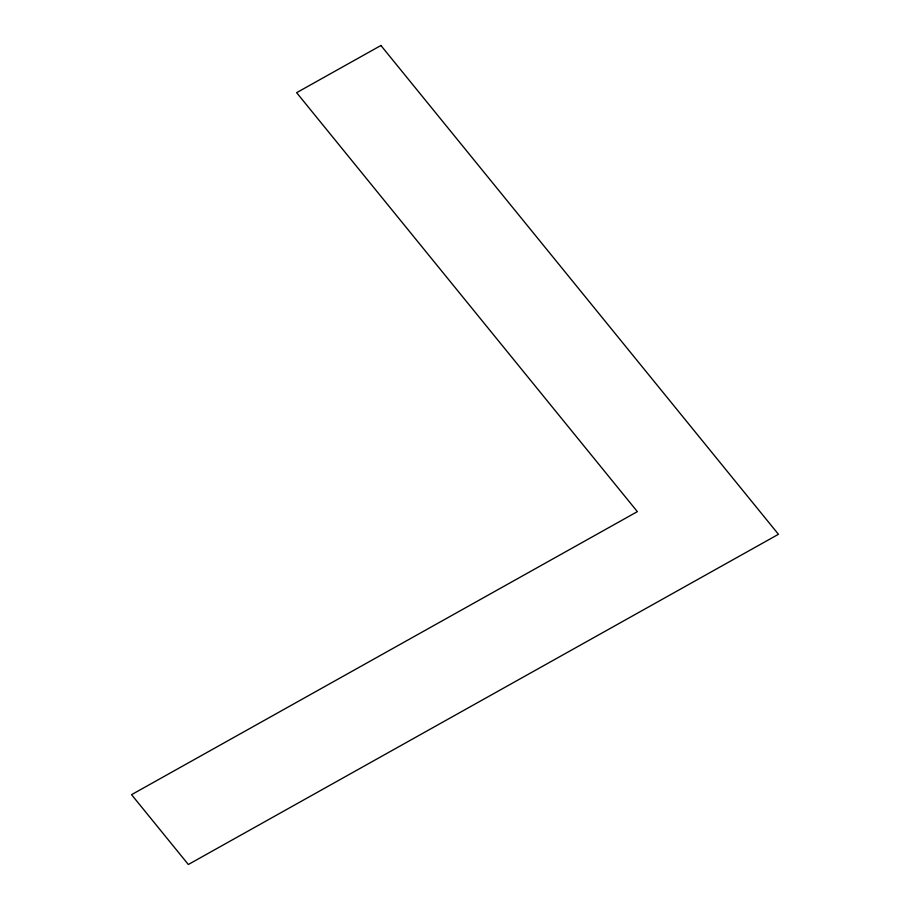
<?xml version="1.0" encoding="UTF-8"?>
<svg xmlns="http://www.w3.org/2000/svg" width="910" height="910" viewBox="0 0 910 910"><rect width="100%" height="100%" fill="white"/><g stroke="black" fill="none" stroke-linecap="round" stroke-linejoin="round"><path stroke-width="1.36" d="M380.926 45.5L296.626 92.672L637.364 511.636L131.552 794.669L188.336 864.5L778.448 534.295L380.926 45.5"/></g></svg>
